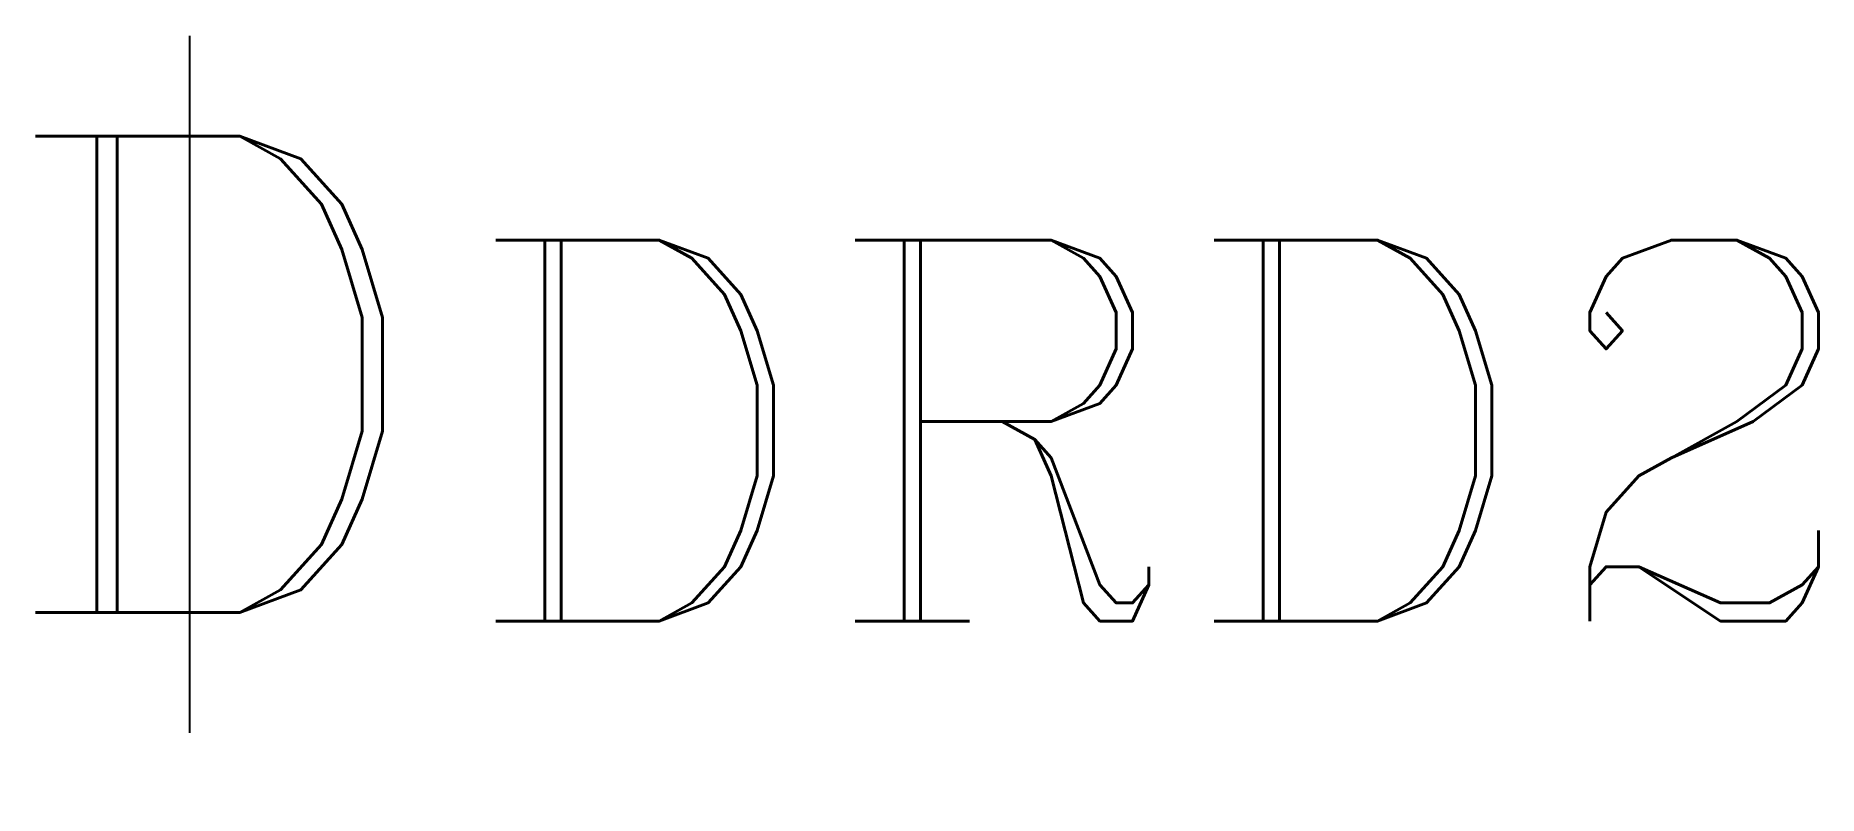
# Model space of a CAD drawing. Header units: inches. Extents: x -1.5 to 16, y -0.6 to 6.9.
import ezdxf

# ---------------------------------------------------------------- set-up
doc = ezdxf.new("R2010")
doc.units = ezdxf.units.IN
doc.header["$LTSCALE"] = 48
doc.header["$MEASUREMENT"] = 0

msp = doc.modelspace()

# ---------------------------------------------------------------- linework, layer by layer
msp.add_line((-0.028, 6.879), (-0.028, 0.02))

# ---------------------------------------------------------------- texts
at = {"attachment_point": 1}
for s, insert, char_height, width in [('{\\Fcomplex|c0;D}', (-1.945, 5.89), 4.6875, 13.31607), ('{\\Fcomplex|c0;DRD2}', (2.666, 4.868), 3.75, 10.65286)]:
    msp.add_mtext(s, dxfattribs=dict(at, insert=insert, char_height=char_height, width=width))
at = {"flags": 1}
msp.add_attdef('WATTSTOPPER', (-1.103, -0.597), 'DRD2', height=0.001, dxfattribs=at)

doc.saveas('drawing.dxf')
